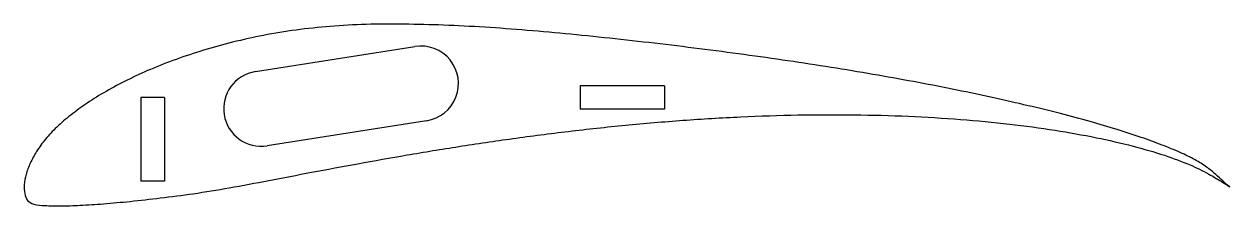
# Model space of a CAD drawing. Header units: millimetres. Extents: x 0 to 179, y -3 to 24.
import ezdxf

# ---------------------------------------------------------------- set-up
doc = ezdxf.new("R2010")
doc.units = ezdxf.units.MM

msp = doc.modelspace()

# ---------------------------------------------------------------- linework, layer by layer
at = {"color": 7, "linetype": 'Continuous', "lineweight": 25}
for p, q in [((34.36, 17.17), (58.07, 20.92)), ((82.64, 15.07), (82.64, 11.57)), ((95.14, 15.07), (82.64, 15.07)), ((95.14, 15.07), (95.14, 11.57)), ((17.33, 13.34), (17.33, 0.84)), ((20.83, 13.34), (17.33, 13.34)), ((20.83, 13.34), (20.83, 0.84)), ((95.14, 11.57), (82.64, 11.57)), ((59.81, 9.85), (36.11, 6.11)), ((20.83, 0.84), (17.33, 0.84))]:
    msp.add_line(p, q, dxfattribs=at)
for centre, start, end in [((58.94, 15.39), 278.973, 98.973), ((35.24, 11.64), 98.973, 278.973)]:
    msp.add_arc(centre, 5.6, start, end, dxfattribs=at)
msp.add_open_spline([(179.2, 0), (179.2, 0), (178.51, 0.47), (177.74, 0.93), (175.74, 2.13), (173.03, 3.43), (169.23, 4.85), (164.59, 6.17), (159.15, 7.42), (153.03, 8.51), (146.3, 9.42), (139.03, 10.11), (131.32, 10.57), (123.26, 10.78), (114.95, 10.75), (106.47, 10.47), (97.91, 9.95), (89.37, 9.23), (80.94, 8.31), (72.69, 7.24), (64.69, 6.05), (57.02, 4.79), (49.73, 3.49), (42.88, 2.21), (36.51, 0.99), (30.66, -0.13), (25.28, -1.02), (20.37, -1.65), (15.91, -2.15), (11.94, -2.52), (8.48, -2.75), (5.59, -2.87), (3.29, -2.79), (1.6, -2.71), (0.35, -2.11), (0.02, -0.91), (-0.04, 0.39), (0.25, 1.94), (0.88, 3.61), (1.84, 5.38), (3.16, 7.19), (4.86, 9), (6.96, 10.78), (9.41, 12.56), (12.22, 14.3), (15.37, 15.98), (18.84, 17.57), (22.62, 19.05), (26.69, 20.41), (31.03, 21.6), (35.62, 22.63), (40.46, 23.41), (45.54, 23.97), (50.89, 24.25), (56.52, 24.26), (62.4, 24.12), (68.51, 23.8), (74.82, 23.33), (81.29, 22.74), (87.88, 22.06), (94.52, 21.3), (101.17, 20.49), (107.78, 19.61), (114.28, 18.68), (120.66, 17.69), (126.85, 16.65), (132.83, 15.57), (138.56, 14.45), (144, 13.3), (149.13, 12.14), (153.9, 10.96), (158.3, 9.78), (162.3, 8.6), (165.88, 7.44), (169.02, 6.3), (171.7, 5.2), (173.92, 4.13), (175.7, 3.04), (177.01, 1.95), (178.11, 0.93), (178.61, 0.44), (179.2, 0), (179.2, 0)], degree=3, knots=[0, 0, 0, 0, 0.001, 0.004147, 0.009748, 0.018044, 0.028864, 0.041831, 0.056714, 0.073341, 0.091508, 0.111022, 0.131662, 0.153208, 0.175433, 0.19811, 0.221011, 0.243906, 0.266573, 0.28881, 0.310405, 0.331178, 0.350944, 0.369556, 0.386865, 0.402753, 0.417196, 0.43038, 0.442363, 0.453032, 0.462284, 0.470026, 0.476177, 0.48065, 0.483553, 0.486421, 0.489953, 0.494097, 0.498851, 0.504197, 0.510125, 0.516691, 0.524012, 0.532092, 0.540898, 0.550403, 0.560581, 0.571396, 0.582828, 0.59483, 0.607347, 0.620384, 0.633969, 0.6482, 0.663194, 0.678899, 0.695227, 0.712113, 0.729459, 0.747143, 0.76501, 0.782905, 0.800688, 0.818242, 0.835449, 0.852212, 0.86843, 0.884009, 0.898855, 0.912882, 0.926011, 0.938167, 0.94929, 0.959322, 0.968217, 0.975948, 0.982474, 0.987905, 0.992517, 0.996351, 0.99902, 1, 1, 1, 1], dxfattribs=at)

doc.saveas('drawing.dxf')
